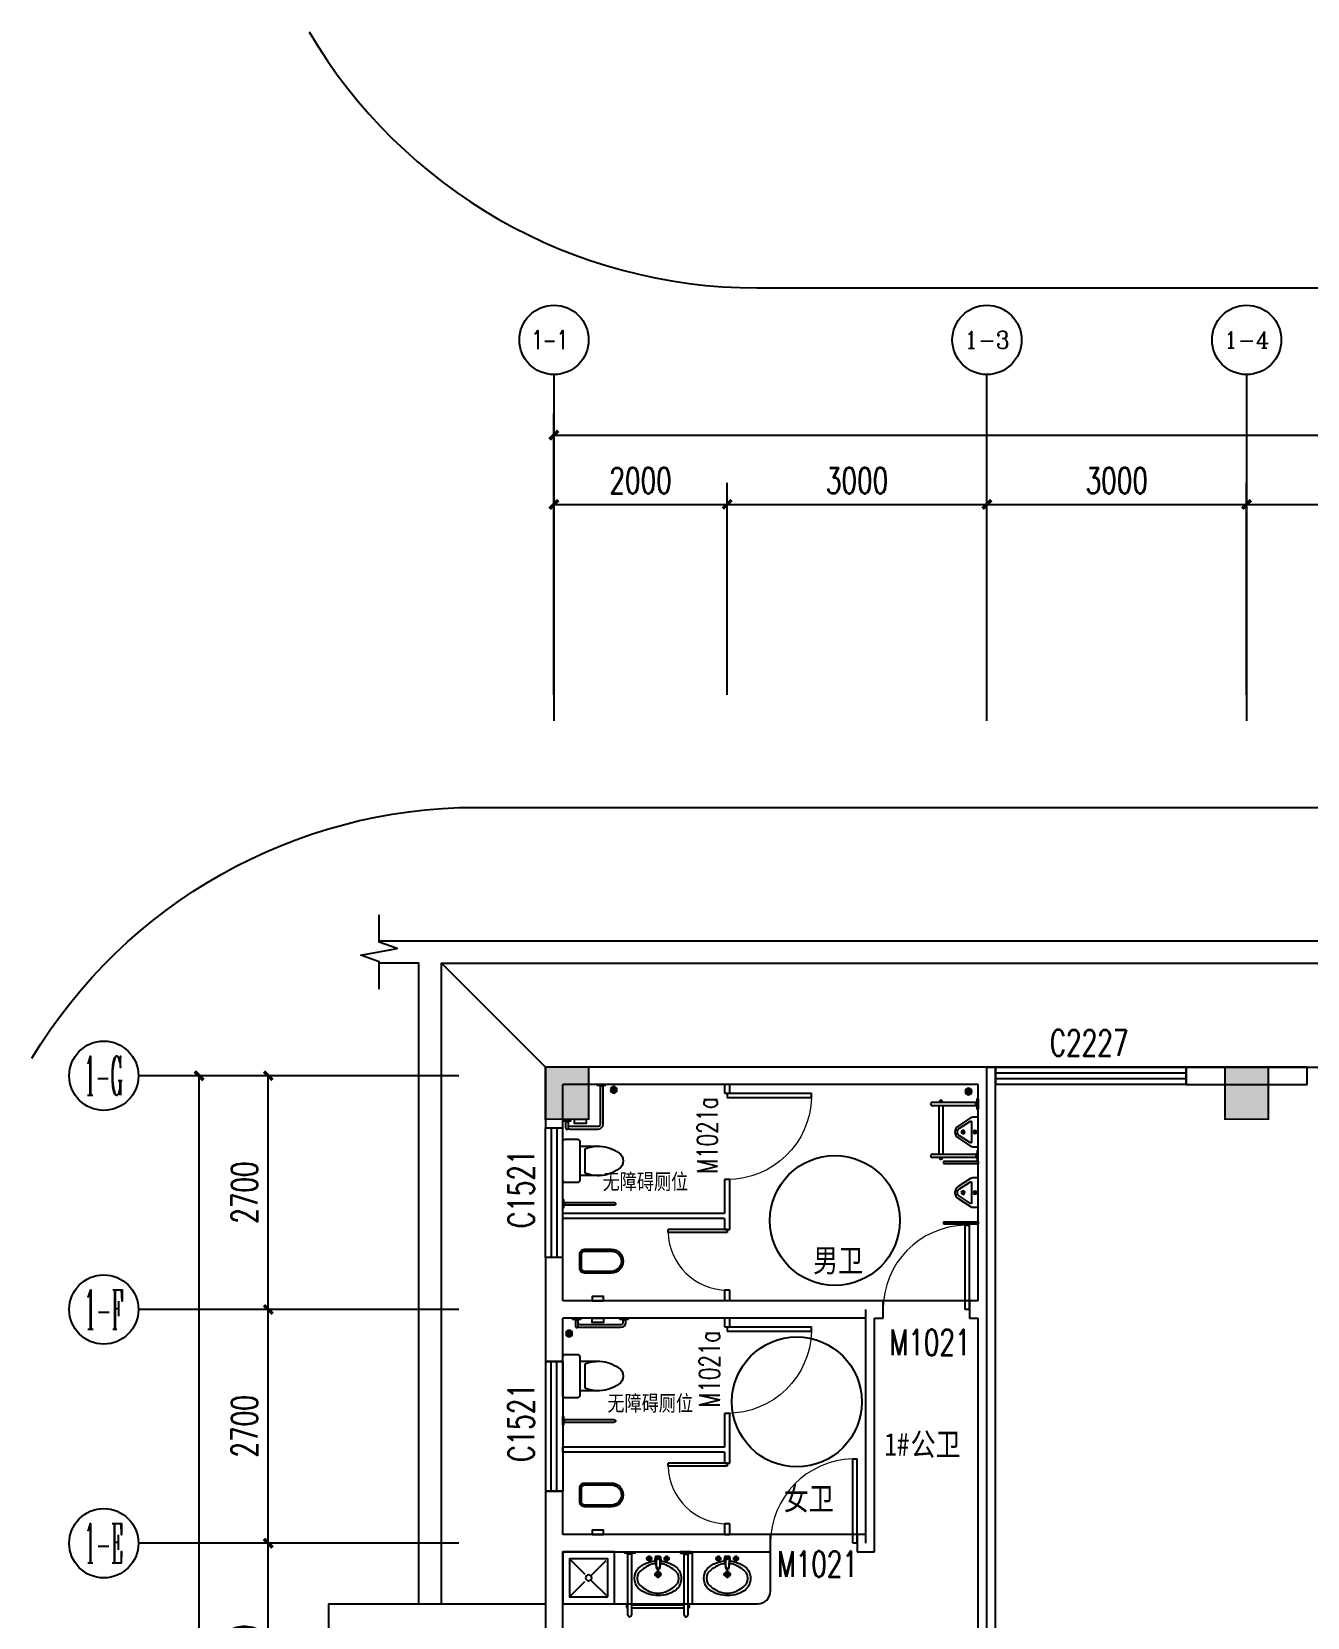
# Model space of a CAD drawing. Extents: x -6243262 to 3079315, y -2914302 to 172723.
# Drawn here: x -6243262 to -6228530, y -671504 to -653188 of the extents above; entities that cross this region are included whole.
import ezdxf
from ezdxf.enums import TextEntityAlignment as Align

# ---------------------------------------------------------------- set-up
doc = ezdxf.new("R2010")
doc.units = 0
doc.header["$LTSCALE"] = 1000
doc.linetypes.add('DASH', pattern=[0.35, 0.25, -0.1])
for name, color, linetype in [('0-柱网', 2, 'Continuous'), ('AXIS_TEXT', 7, 'Continuous'), ('LVTRY', 6, 'Continuous'), ('WINDOW_TEXT', 7, 'Continuous'), ('洁具', 253, 'Continuous')]:
    doc.layers.add(name, color=color, linetype=linetype)
doc.styles.add('-宋体', font='', dxfattribs={"width": 0.8})
doc.styles.add('_TCH_AXIS', font='COMPLEX', dxfattribs={"bigfont": 'GBCBIG'})
doc.styles.add('_TCH_DIM_T3', font='SIMPLEX', dxfattribs={"width": 0.705882, "bigfont": 'GBCBIG'})
doc.styles.add('_TCH_WINDOW', font='SIMPLEX', dxfattribs={"height": 3.5, "bigfont": 'GBCBIG'})
doc.styles.add('COMPLEX', font='COMPLEX')
doc.styles.get('-宋体').set_extended_font_data('SimSun')
doc.dimstyles.new('_TCH_ARCH&&100', dxfattribs={"dimtxt": 297.5, "dimasz": 100, "dimexe": 250, "dimexo": 300, "dimgap": 126.25, "dimtad": 1, "dimdec": 0, "dimzin": 0, "dimdsep": 46, "dimtxsty": '_TCH_DIM_T3', "dimblk": 'ARCHTICK', "dimcen": 0.09, "dimclrt": 7, "dimazin": 2, "dimtfac": 1, "dimtdec": 0, "dimtix": 1, "dimtmove": 2, "dimatfit": 3, "dimfxl": 0, "dimtolj": 1, "dimtzin": 0, "dimarcsym": 0})

# ---------------------------------------------------------------- blocks, each defined once
blk = doc.blocks.new('1#柱网')
at = {"layer": '0-柱网'}
for points in [[(494005, 93967), (494005, 93367), (494505, 93367), (494505, 93967)], [(501855, 93967), (501855, 93367), (502355, 93367), (502355, 93967)]]:
    blk.add_hatch(color=0, dxfattribs=at).paths.add_polyline_path(points)
at = {"layer": '0-柱网', "color": 0, "const_width": 20}
for points in [[(494005, 93967), (494005, 93367), (494505, 93367), (494505, 93967), (494005, 93967)], [(501855, 93967), (501855, 93367), (502355, 93367), (502355, 93967), (501855, 93967)]]:
    blk.add_lwpolyline(points, dxfattribs=at)
blk = doc.blocks.new('A$C5E992675')
at = {"color": 0}
for points in [[(600, 600), (600, 0), (0, 0), (0, 600)], [(520, 520), (520, 80), (80, 80), (80, 520)]]:
    blk.add_lwpolyline(points, close=True, dxfattribs=at)
at = {"color": 0, "linetype": 'DASH'}
for points in [[(80, 520), (275, 325)], [(325, 325), (520, 520)], [(80, 80), (275, 275)], [(325, 275), (520, 80)]]:
    blk.add_lwpolyline(points, dxfattribs=at)
at = {"color": 0}
blk.add_circle((300, 300), 35, dxfattribs=at)
blk = doc.blocks.new('$lvtry$00000220')
at = {"color": 0}
for p, q in [((-124, -91, 0), (-43, -216, 0)), ((-116, -76, 0), (116, -76, 0)), ((43, -216, 0), (124, -91, 0))]:
    blk.add_line(p, q, dxfattribs=at)
at = {"color": 0, "elevation": 0}
blk.add_lwpolyline([(69, -231, -0.57735), (-69, -231), (-162, -88, -0.145378), (-170, -61), (-170, 0), (170, 0), (170, -61, -0.145378), (162, -88)], format="xyb", close=True, dxfattribs=at)
at = {"color": 0}
for centre, radius in [((0, -177, 0), 20), ((0, -38, 0), 17.7)]:
    blk.add_circle(centre, radius, dxfattribs=at)
for centre, radius, start, end in [((-116, -86, 0), 10, 90, 213.0863), ((116, -86, 0), 10, 326.9137, 90), ((0, -191, 0), 50, 210, 330)]:
    blk.add_arc(centre, radius, start, end, dxfattribs=at)
for p in [(0, -38, 0), (0, -177, 0)]:
    blk.add_point(p, dxfattribs=at)
blk = doc.blocks.new('A$C5BF0032F')
at = {"layer": 'LVTRY', "color": 0}
for p, q in [((22, 737), (37, 722)), ((77, 722), (93, 737)), ((687, 722), (672, 737)), ((743, 737), (727, 722)), ((37, 20), (37, 722)), ((77, 722), (77, 20)), ((687, 20), (687, 722)), ((727, 722), (727, 20)), ((17, 120), (17, 120)), ((18, 120), (18, 120)), ((77, 140), (687, 140)), ((687, 100), (77, 100)), ((78, 140), (688, 140)), ((688, 100), (78, 100)), ((748, 120), (748, 120)), ((748, 120), (748, 120)), ((57, 0), (57, 0)), ((58, 0), (58, 0)), ((707, 0), (707, 0)), ((708, 0), (708, 0))]:
    blk.add_line(p, q, dxfattribs=at)
for points in [[(120, 750), (120, 737), (0, 737), (0, 750)], [(645, 750), (645, 737), (765, 737), (765, 750)]]:
    blk.add_lwpolyline(points, close=True, dxfattribs=at)
for points in [[(77, 722), (37, 722)], [(687, 722), (727, 722)]]:
    blk.add_lwpolyline(points, dxfattribs=at)
for centre, start, end in [((37, 120), 90.0006, 180.0007), ((37, 120), 180, 270.0001), ((38, 120), 90.0006, 180.0007), ((38, 120), 180, 270.0001), ((57, 20), 180, 270.0001), ((57, 20), 269.9994, 359.9994), ((707, 20), 180, 270.0001), ((707, 20), 269.9994, 359.9994), ((727, 120), 359.9994, 89.9994), ((727, 120), 270, 0.0001), ((728, 120), 359.9994, 89.9994), ((728, 120), 270, 0.0001)]:
    blk.add_arc(centre, 20, start, end, dxfattribs=at)
blk = doc.blocks.new('SDFASFD')
at = {"layer": 'LVTRY', "color": 0}
for p, q in [((-530, 557), (-28, 557)), ((-530, 557), (-28, 557)), ((-430, 577), (-430, 577)), ((-430, 577), (-430, 577)), ((-13, 572), (-28, 557)), ((-550, 537), (-550, 537)), ((-550, 537), (-550, 537)), ((-28, 517), (-530, 517)), ((-28, 517), (-530, 517)), ((-450, -43), (-450, 517)), ((-450, -43), (-450, 517)), ((-410, 517), (-410, -43)), ((-410, 517), (-410, -43)), ((-28, 517), (-13, 502)), ((-550, -63), (-550, -63)), ((-550, -63), (-550, -63)), ((-530, -43), (-28, -43)), ((-530, -43), (-28, -43)), ((-28, -83), (-530, -83)), ((-28, -83), (-530, -83)), ((-430, -103), (-430, -103)), ((-430, -103), (-430, -103)), ((-28, -43), (-13, -28)), ((-13, -98), (-28, -83))]:
    blk.add_line(p, q, dxfattribs=at)
for points in [[(-28, 517), (-28, 557)], [(-28, -43), (-28, -83)]]:
    blk.add_lwpolyline(points, dxfattribs=at)
for points in [[(0, 475), (-13, 475), (-13, 595), (0, 595)], [(0, 0), (-13, 0), (-13, -120), (0, -120)]]:
    blk.add_lwpolyline(points, close=True, dxfattribs=at)
for centre, start, end in [((-530, 537), 90, 180.0001), ((-530, 537), 90, 180.0001), ((-430, 557), 90, 180.0001), ((-430, 557), 90, 180.0001), ((-430, 557), 0.0006, 90.0007), ((-430, 557), 0.0006, 90.0007), ((-530, 537), 179.9994, 269.9994), ((-530, 537), 179.9994, 269.9994), ((-530, -63), 90, 180.0001), ((-530, -63), 90, 180.0001), ((-530, -63), 179.9994, 269.9994), ((-530, -63), 179.9994, 269.9994), ((-430, -83), 180, 270.0001), ((-430, -83), 180, 270.0001), ((-430, -83), 269.9994, 359.9994), ((-430, -83), 269.9994, 359.9994)]:
    blk.add_arc(centre, 20, start, end, dxfattribs=at)
blk = doc.blocks.new('$lvtry$00000171')
at = {"color": 0}
for p, q in [((-74, 11), (-11, 74)), ((-70, -27), (27, 70)), ((-53, -53), (53, 53)), ((-27, -70), (70, 27)), ((11, -74), (74, -11))]:
    blk.add_line(p, q, dxfattribs=at)
blk.add_circle((0, 0), 75, dxfattribs=at)
blk.add_point((0, 0), dxfattribs=at)
blk = doc.blocks.new('$plan$00001624')
at = {"color": 0}
for p, q in [((646, -13), (661, -28)), ((701, -28), (716, -13))]:
    blk.add_line(p, q, dxfattribs=at)
for points in [[(60, 0), (60, -13), (-60, -13), (-60, 0)], [(744, 0), (744, -13), (624, -13), (624, 0)]]:
    blk.add_lwpolyline(points, close=True, dxfattribs=at)
blk.add_lwpolyline([(-38, -13), (-23, -28), (17, -28), (33, -13)], dxfattribs=at)
for points in [[(-23, -28), (-23, -66, 0.414213), (49, -137), (632, -137, 0.119966), (665, -129)], [(17, -28), (17, -66, 0.414211), (49, -97), (632, -97, 0.298815), (661, -78)]]:
    blk.add_lwpolyline(points, format="xyb", dxfattribs=at)
blk.add_lwpolyline([(681, -137), (681, -137, -0.414214), (661, -117), (661, -28), (701, -28), (701, -117, -0.414214)], format="xyb", close=True, dxfattribs=at)
blk = doc.blocks.new('_AXISO')
at = {"color": 0}
blk.add_circle((0, 0), 0.5, dxfattribs=at)
at = {"layer": 'AXIS_TEXT', "color": 0, "style": 'COMPLEX', "width": 1.041667}
blk.add_attdef('A', text='', height=0.56, dxfattribs=at).set_placement((-0.25, -0.28), (0.25, -0.28), align=Align.FIT)
blk = doc.blocks.new('_ArchTick')
at = {"color": 0, "linetype": 'ByBlock', "const_width": 0.4}
blk.add_lwpolyline([(-0.5, -0.5), (0.5, 0.5)], dxfattribs=at)
blk = doc.blocks.new('*D1727')
at = {"color": 0, "lineweight": -2, "transparency": 16777216}
for p, q in [((-6238630, -670648), (-6240780, -670648)), ((-6240530, -673248), (-6240530, -670648)), ((-6238630, -673248), (-6240780, -673248))]:
    blk.add_line(p, q, dxfattribs=at)
at = {"layer": 'Defpoints', "color": 0, "transparency": 16777216}
for p in [(-6240530, -670648), (-6238330, -670648), (-6238330, -673248)]:
    blk.add_point(p, dxfattribs=at)
at = {"color": 0, "lineweight": -2, "transparency": 16777216, "xscale": 100, "yscale": 100, "zscale": 100}
for p, rotation in [((-6240530, -670648), 90), ((-6240530, -673248), 270)]:
    blk.add_blockref('_ArchTick', p, dxfattribs=dict(at, rotation=rotation))
at = {"color": 7, "transparency": 16777216, "insert": (-6240805, -671948), "char_height": 297.5, "attachment_point": 5, "rotation": 90, "style": '_TCH_DIM_T3'}
blk.add_mtext('\\A1;2600', dxfattribs=at)
blk = doc.blocks.new('*D1728')
at = {"color": 0, "lineweight": -2, "transparency": 16777216}
for p, q in [((-6238630, -667948), (-6240780, -667948)), ((-6240530, -670648), (-6240530, -667948)), ((-6238630, -670648), (-6240780, -670648))]:
    blk.add_line(p, q, dxfattribs=at)
at = {"layer": 'Defpoints', "color": 0, "transparency": 16777216}
for p in [(-6240530, -667948), (-6238330, -667948), (-6238330, -670648)]:
    blk.add_point(p, dxfattribs=at)
at = {"color": 0, "lineweight": -2, "transparency": 16777216, "xscale": 100, "yscale": 100, "zscale": 100}
for p, rotation in [((-6240530, -667948), 90), ((-6240530, -670648), 270)]:
    blk.add_blockref('_ArchTick', p, dxfattribs=dict(at, rotation=rotation))
at = {"color": 7, "transparency": 16777216, "insert": (-6240805, -669298), "char_height": 297.5, "attachment_point": 5, "rotation": 90, "style": '_TCH_DIM_T3'}
blk.add_mtext('\\A1;2700', dxfattribs=at)
blk = doc.blocks.new('*D1729')
at = {"color": 0, "lineweight": -2, "transparency": 16777216}
for p, q in [((-6238630, -665248), (-6240780, -665248)), ((-6240530, -667948), (-6240530, -665248)), ((-6238630, -667948), (-6240780, -667948))]:
    blk.add_line(p, q, dxfattribs=at)
at = {"layer": 'Defpoints', "color": 0, "transparency": 16777216}
for p in [(-6240530, -665248), (-6238330, -665248), (-6238330, -667948)]:
    blk.add_point(p, dxfattribs=at)
at = {"color": 0, "lineweight": -2, "transparency": 16777216, "xscale": 100, "yscale": 100, "zscale": 100}
for p, rotation in [((-6240530, -665248), 90), ((-6240530, -667948), 270)]:
    blk.add_blockref('_ArchTick', p, dxfattribs=dict(at, rotation=rotation))
at = {"color": 7, "transparency": 16777216, "insert": (-6240805, -666598), "char_height": 297.5, "attachment_point": 5, "rotation": 90, "style": '_TCH_DIM_T3'}
blk.add_mtext('\\A1;2700', dxfattribs=at)
blk = doc.blocks.new('*D1730')
at = {"color": 0, "lineweight": -2, "transparency": 16777216}
for p, q in [((-6238630, -665248), (-6241580, -665248)), ((-6241330, -680748), (-6241330, -665248)), ((-6238630, -680748), (-6241580, -680748))]:
    blk.add_line(p, q, dxfattribs=at)
at = {"layer": 'Defpoints', "color": 0, "transparency": 16777216}
for p in [(-6241330, -665248), (-6238330, -665248), (-6238330, -680748)]:
    blk.add_point(p, dxfattribs=at)
at = {"color": 0, "lineweight": -2, "transparency": 16777216, "xscale": 100, "yscale": 100, "zscale": 100}
for p, rotation in [((-6241330, -665248), 90), ((-6241330, -680748), 270)]:
    blk.add_blockref('_ArchTick', p, dxfattribs=dict(at, rotation=rotation))
at = {"color": 7, "transparency": 16777216, "insert": (-6241605, -672998), "char_height": 297.5, "attachment_point": 5, "rotation": 90, "style": '_TCH_DIM_T3'}
blk.add_mtext('\\A1;15500', dxfattribs=at)
blk = doc.blocks.new('*D1738')
at = {"color": 0, "lineweight": -2, "transparency": 16777216}
for p, q in [((-6229230, -660848), (-6229230, -658398)), ((-6221230, -660848), (-6221230, -658398)), ((-6229230, -658648), (-6221230, -658648))]:
    blk.add_line(p, q, dxfattribs=at)
at = {"layer": 'Defpoints', "color": 0, "transparency": 16777216}
for p in [(-6221230, -658648), (-6229230, -661148), (-6221230, -661148)]:
    blk.add_point(p, dxfattribs=at)
at = {"color": 0, "lineweight": -2, "transparency": 16777216, "xscale": 100, "yscale": 100, "zscale": 100, "rotation": 180}
blk.add_blockref('_ArchTick', (-6229230, -658648), dxfattribs=at)
at = {"color": 0, "lineweight": -2, "transparency": 16777216, "xscale": 100, "yscale": 100, "zscale": 100}
blk.add_blockref('_ArchTick', (-6221230, -658648), dxfattribs=at)
at = {"color": 7, "transparency": 16777216, "insert": (-6225230, -658373), "char_height": 297.5, "attachment_point": 5, "style": '_TCH_DIM_T3'}
blk.add_mtext('\\A1;8000', dxfattribs=at)
blk = doc.blocks.new('*D1739')
at = {"color": 0, "lineweight": -2, "transparency": 16777216}
for p, q in [((-6232230, -660848), (-6232230, -658398)), ((-6229230, -660848), (-6229230, -658398)), ((-6232230, -658648), (-6229230, -658648))]:
    blk.add_line(p, q, dxfattribs=at)
at = {"layer": 'Defpoints', "color": 0, "transparency": 16777216}
for p in [(-6229230, -658648), (-6232230, -661148), (-6229230, -661148)]:
    blk.add_point(p, dxfattribs=at)
at = {"color": 0, "lineweight": -2, "transparency": 16777216, "xscale": 100, "yscale": 100, "zscale": 100, "rotation": 180}
blk.add_blockref('_ArchTick', (-6232230, -658648), dxfattribs=at)
at = {"color": 0, "lineweight": -2, "transparency": 16777216, "xscale": 100, "yscale": 100, "zscale": 100}
blk.add_blockref('_ArchTick', (-6229230, -658648), dxfattribs=at)
at = {"color": 7, "transparency": 16777216, "insert": (-6230730, -658373), "char_height": 297.5, "attachment_point": 5, "style": '_TCH_DIM_T3'}
blk.add_mtext('\\A1;3000', dxfattribs=at)
blk = doc.blocks.new('*D1740')
at = {"color": 0, "lineweight": -2, "transparency": 16777216}
for p, q in [((-6235230, -660848), (-6235230, -658398)), ((-6232230, -660848), (-6232230, -658398)), ((-6235230, -658648), (-6232230, -658648))]:
    blk.add_line(p, q, dxfattribs=at)
at = {"layer": 'Defpoints', "color": 0, "transparency": 16777216}
for p in [(-6232230, -658648), (-6235230, -661148), (-6232230, -661148)]:
    blk.add_point(p, dxfattribs=at)
at = {"color": 0, "lineweight": -2, "transparency": 16777216, "xscale": 100, "yscale": 100, "zscale": 100, "rotation": 180}
blk.add_blockref('_ArchTick', (-6235230, -658648), dxfattribs=at)
at = {"color": 0, "lineweight": -2, "transparency": 16777216, "xscale": 100, "yscale": 100, "zscale": 100}
blk.add_blockref('_ArchTick', (-6232230, -658648), dxfattribs=at)
at = {"color": 7, "transparency": 16777216, "insert": (-6233730, -658373), "char_height": 297.5, "attachment_point": 5, "style": '_TCH_DIM_T3'}
blk.add_mtext('\\A1;3000', dxfattribs=at)
blk = doc.blocks.new('*D1741')
at = {"color": 0, "lineweight": -2, "transparency": 16777216}
for p, q in [((-6237230, -660848), (-6237230, -658398)), ((-6235230, -660848), (-6235230, -658398)), ((-6237230, -658648), (-6235230, -658648))]:
    blk.add_line(p, q, dxfattribs=at)
at = {"layer": 'Defpoints', "color": 0, "transparency": 16777216}
for p in [(-6235230, -658648), (-6237230, -661148), (-6235230, -661148)]:
    blk.add_point(p, dxfattribs=at)
at = {"color": 0, "lineweight": -2, "transparency": 16777216, "xscale": 100, "yscale": 100, "zscale": 100, "rotation": 180}
blk.add_blockref('_ArchTick', (-6237230, -658648), dxfattribs=at)
at = {"color": 0, "lineweight": -2, "transparency": 16777216, "xscale": 100, "yscale": 100, "zscale": 100}
blk.add_blockref('_ArchTick', (-6235230, -658648), dxfattribs=at)
at = {"color": 7, "transparency": 16777216, "insert": (-6236230, -658373), "char_height": 297.5, "attachment_point": 5, "style": '_TCH_DIM_T3'}
blk.add_mtext('\\A1;2000', dxfattribs=at)
blk = doc.blocks.new('*D1742')
at = {"color": 0, "lineweight": -2, "transparency": 16777216}
for p, q in [((-6237230, -660848), (-6237230, -657598)), ((-6197230, -660848), (-6197230, -657598)), ((-6237230, -657848), (-6197230, -657848))]:
    blk.add_line(p, q, dxfattribs=at)
at = {"layer": 'Defpoints', "color": 0, "transparency": 16777216}
for p in [(-6197230, -657848), (-6237230, -661148), (-6197230, -661148)]:
    blk.add_point(p, dxfattribs=at)
at = {"color": 0, "lineweight": -2, "transparency": 16777216, "xscale": 100, "yscale": 100, "zscale": 100, "rotation": 180}
blk.add_blockref('_ArchTick', (-6237230, -657848), dxfattribs=at)
at = {"color": 0, "lineweight": -2, "transparency": 16777216, "xscale": 100, "yscale": 100, "zscale": 100}
blk.add_blockref('_ArchTick', (-6197230, -657848), dxfattribs=at)
at = {"color": 7, "transparency": 16777216, "insert": (-6217230, -657573), "char_height": 297.5, "attachment_point": 5, "style": '_TCH_DIM_T3'}
blk.add_mtext('\\A1;40000', dxfattribs=at)
blk = doc.blocks.new('$WINLIB2D$00000001')
at = {"color": 0}
for points in [[(-0.5, 0.5), (-0.5, -0.5)], [(-0.5, 0.5), (0.5, 0.5)], [(0.5, -0.5), (0.5, 0.5)], [(0.5, 0.1667), (-0.5, 0.1667)], [(0.5, -0.1667), (-0.5, -0.1667)], [(-0.5, -0.5), (0.5, -0.5)]]:
    blk.add_lwpolyline(points, dxfattribs=at)
blk = doc.blocks.new('$DorLib2D$00000001')
at = {"color": 0}
for p, q in [((0.45, 0.975), (0.5, 0.975)), ((0.45, 0), (0.45, 0.975)), ((0.5, 0), (0.5, 0.975)), ((0.5, 0), (0.45, 0))]:
    blk.add_line(p, q, dxfattribs=at)
at = {"color": 0, "lineweight": 13}
blk.add_arc((0.475, 0), 0.975, 91.4693, 180, dxfattribs=at)
blk = doc.blocks.new('$plan$00002866')
at = {"layer": '洁具', "color": 0}
for points in [[(-366, 138), (-59, 138, -0.388189), (0, 88), (0, -88, -0.388189), (-59, -138), (-366, -138, -0.97895)], [(-58, -116), (-376, -116, -0.936623), (-366, 117), (-58, 117, -0.381636), (-21, 86), (-21, -86, -0.399536)]]:
    blk.add_lwpolyline(points, format="xyb", close=True, dxfattribs=at)
blk.add_lwpolyline([(-306, 117, 0, 0, 0.440649), (-316, 108, 0, 0, 0), (-316, -106, 0, 0, 0.411645), (-307, -115, 1.5, 1.5, 0)], format="xyseb", dxfattribs=at)
blk = doc.blocks.new('$plan$00002826')
at = {"layer": '洁具', "color": 0}
for p, q in [((-260, -140), (-260, 140)), ((-200, 170), (-200, -170))]:
    blk.add_line(p, q, dxfattribs=at)
blk.add_lwpolyline([(-650, 92, 0.537872), (-650, -92, 0.149947), (-430, -170), (-200, -170), (-200, -220, 0.414214), (-170, -250), (-30, -250, 0.414214), (0, -220), (0, 220, 0.414214), (-30, 250), (-170, 250, 0.414214), (-200, 220), (-200, 170), (-430, 170, 0.149947)], format="xyb", close=True, dxfattribs=at)
for centre, start, end in [((-413, -227), 67.4505, 91.4725), ((-413, 227), 268.6339, 292.5495)]:
    blk.add_arc(centre, 398, start, end, dxfattribs=at)
blk = doc.blocks.new('$plan$00003671')
at = {"layer": '洁具', "color": 0}
for p, q in [((-101, 10), (-101, -63)), ((-25, 0), (-32, -39)), ((-25, 0), (25, 0)), ((-25, 0), (-17, -148)), ((25, 0), (17, -148)), ((25, 0), (32, -39)), ((101, 10), (101, -63)), ((-64, -27), (-138, -27)), ((-32, -39), (-17, -148)), ((-24, -20), (24, -20)), ((-17, -138), (17, -138)), ((-17, -148), (17, -148)), ((0, -164), (0, -254)), ((32, -39), (17, -148)), ((138, -27), (64, -27)), ((45, -209), (-45, -209))]:
    blk.add_line(p, q, dxfattribs=at)
blk.add_lwpolyline([(25, 0), (32, -39), (30, -54, -0.144626), (222, -135, -0.454002), (196, -399, -0.337627), (-227, -368, -0.376635), (-227, -140, -0.17218), (-30, -54), (-32, -39), (-25, 0)], format="xyb", close=True, dxfattribs=at)
for centre, radius in [((-101, -27), 25.2), ((-101, -27), 15.1), ((0, -209), 30.2), ((101, -27), 25.2), ((101, -27), 15.1), ((0, -209), 20.2)]:
    blk.add_circle(centre, radius, dxfattribs=at)
for centre, radius, start, end in [((-19, -374), 275, 118.8696, 138.2267), ((-16, -304), 218, 108.3074, 128.6169), ((0, -351), 268, 95.4714, 108.3074), ((-1, -27), 7.25, 80.5252, 279.4748), ((1, -27), 7.25, 260.5252, 99.4748), ((0, -351), 268, 71.6926, 84.5286), ((16, -304), 218, 51.3831, 71.6926), ((19, -374), 275, 41.7733, 61.1304), ((-102, -254), 138, 152.5904, 207.4096), ((-19, -135), 275, 221.7733, 241.1304), ((19, -135), 275, 298.8696, 318.2267), ((102, -254), 138, 332.5904, 27.4096), ((-16, -205), 218, 231.3831, 251.6926), ((0, -158), 268, 251.6926, 288.3074), ((16, -205), 218, 288.3074, 308.6169)]:
    blk.add_arc(centre, radius, start, end, dxfattribs=at)

msp = doc.modelspace()

# ---------------------------------------------------------------- linework, layer by layer
at = {"color": 8}
for p, q in [((-6237229.6, -661148.1), (-6237229.6, -657148.1)), ((-6232229.6, -661148.1), (-6232229.6, -657148.1)), ((-6229229.6, -661148.1), (-6229229.6, -657148.1)), ((-6237329.6, -665148.1), (-6237329.6, -665848.1)), ((-6232229.6, -665148.1), (-6237329.6, -665148.1)), ((-6232129.6, -665148.1), (-6232229.6, -665148.1)), ((-6232129.6, -665348.1), (-6232129.6, -665148.1)), ((-6228529.6, -665148.1), (-6229929.6, -665148.1)), ((-6229929.6, -665148.1), (-6229929.6, -665348.1)), ((-6228529.6, -665348.1), (-6228529.6, -665148.1)), ((-6238329.6, -665248.1), (-6242029.6, -665248.1)), ((-6237129.6, -665848.1), (-6237129.6, -665348.1)), ((-6232329.6, -665348.1), (-6237129.6, -665348.1)), ((-6235259.6, -665348.1), (-6235259.6, -665448.1)), ((-6235199.6, -665348.1), (-6235259.6, -665348.1)), ((-6235199.6, -665448.1), (-6235199.6, -665348.1)), ((-6232329.6, -667848.1), (-6232329.6, -665348.1)), ((-6232129.6, -667948.1), (-6232129.6, -665348.1)), ((-6229929.6, -665348.1), (-6228529.6, -665348.1)), ((-6235259.6, -665448.1), (-6235199.6, -665448.1)), ((-6237329.6, -665848.1), (-6237129.6, -665848.1)), ((-6237095.5, -665780.6), (-6237107.5, -665768.5)), ((-6237051.4, -665768.5), (-6237063.4, -665780.6)), ((-6232729.6, -666235.6), (-6232329.6, -666235.6)), ((-6232729.6, -666235.6), (-6232729.6, -666260.6)), ((-6232729.6, -666260.6), (-6232329.6, -666260.6)), ((-6232329.6, -666235.6), (-6232329.6, -666260.6)), ((-6235199.6, -666448.1), (-6235259.6, -666448.1)), ((-6235259.6, -666448.1), (-6235259.6, -666838.1)), ((-6235199.6, -666868.1), (-6235199.6, -666448.1)), ((-6235259.6, -666838.1), (-6237129.6, -666838.1)), ((-6237129.6, -666898.1), (-6237129.6, -666838.1)), ((-6237107.3, -666711.5), (-6237119.3, -666699.4)), ((-6237119.3, -666755.6), (-6237107.3, -666743.5)), ((-6235259.6, -666898.1), (-6237129.6, -666898.1)), ((-6235259.6, -666898.1), (-6235259.6, -667023.1)), ((-6235259.6, -667023.1), (-6235199.6, -667023.1)), ((-6235199.6, -667023.1), (-6235199.6, -666868.1)), ((-6232729.6, -666935.6), (-6232329.6, -666935.6)), ((-6232729.6, -666935.6), (-6232729.6, -666960.6)), ((-6232729.6, -666960.6), (-6232329.6, -666960.6)), ((-6232329.6, -666935.6), (-6232329.6, -666960.6)), ((-6237129.6, -667348.1), (-6237329.6, -667348.1)), ((-6237329.6, -667348.1), (-6237329.6, -667948.1)), ((-6237129.6, -667848.1), (-6237129.6, -667348.1)), ((-6235199.6, -667723.1), (-6235259.6, -667723.1)), ((-6235259.6, -667723.1), (-6235259.6, -667848.1)), ((-6235199.6, -667848.1), (-6235199.6, -667723.1)), ((-6238329.6, -667948.1), (-6242029.6, -667948.1)), ((-6237329.6, -667948.1), (-6237329.6, -668548.1)), ((-6235229.6, -667848.1), (-6237129.6, -667848.1)), ((-6233629.6, -667848.1), (-6235229.6, -667848.1)), ((-6233429.6, -667848.1), (-6233629.6, -667848.1)), ((-6233629.6, -670648.1), (-6233629.6, -667948.1)), ((-6233429.6, -668048.1), (-6233429.6, -667848.1)), ((-6232429.6, -667848.1), (-6233429.6, -667848.1)), ((-6232329.6, -667848.1), (-6232429.6, -667848.1)), ((-6232429.6, -667848.1), (-6232429.6, -668048.1)), ((-6232129.6, -673348.1), (-6232129.6, -667948.1)), ((-6235229.6, -668048.1), (-6237129.6, -668048.1)), ((-6237129.6, -668548.1), (-6237129.6, -668048.1)), ((-6235259.6, -668048.1), (-6235259.6, -668148.1)), ((-6235199.6, -668048.1), (-6235259.6, -668048.1)), ((-6233629.6, -668048.1), (-6235229.6, -668048.1)), ((-6235199.6, -668148.1), (-6235199.6, -668048.1)), ((-6233629.6, -670548.1), (-6233629.6, -668048.1)), ((-6233529.6, -670748.1), (-6233529.6, -668048.1)), ((-6233529.6, -668048.1), (-6233429.6, -668048.1)), ((-6232429.6, -668048.1), (-6232329.6, -668048.1)), ((-6232329.6, -673148.1), (-6232329.6, -668048.1)), ((-6235259.6, -668148.1), (-6235199.6, -668148.1)), ((-6237329.6, -668548.1), (-6237129.6, -668548.1)), ((-6237107.3, -669220.2), (-6237119.3, -669208.2)), ((-6235199.6, -669148.1), (-6235259.6, -669148.1)), ((-6235259.6, -669148.1), (-6235259.6, -669538.1)), ((-6235199.6, -669568.1), (-6235199.6, -669148.1)), ((-6237119.3, -669264.3), (-6237107.3, -669252.3)), ((-6235259.6, -669538.1), (-6237129.6, -669538.1)), ((-6237129.6, -669598.1), (-6237129.6, -669538.1)), ((-6235259.6, -669598.1), (-6237129.6, -669598.1)), ((-6235259.6, -669598.1), (-6235259.6, -669723.1)), ((-6235199.6, -669723.1), (-6235199.6, -669568.1)), ((-6235259.6, -669723.1), (-6235199.6, -669723.1)), ((-6237129.6, -670048.1), (-6237329.6, -670048.1)), ((-6237329.6, -670048.1), (-6237329.6, -670648.1)), ((-6237129.6, -670548.1), (-6237129.6, -670048.1)), ((-6235199.6, -670423.1), (-6235259.6, -670423.1)), ((-6235259.6, -670423.1), (-6235259.6, -670548.1)), ((-6235199.6, -670548.1), (-6235199.6, -670423.1)), ((-6238329.6, -670648.1), (-6242029.6, -670648.1)), ((-6237329.6, -670648.1), (-6237329.6, -671648.1)), ((-6234729.6, -670548.1), (-6237129.6, -670548.1)), ((-6235259.6, -670548.1), (-6235199.6, -670548.1)), ((-6234729.6, -670748.1), (-6234729.6, -670548.1)), ((-6233729.6, -670548.1), (-6234729.6, -670548.1)), ((-6233629.6, -670548.1), (-6233729.6, -670548.1)), ((-6233729.6, -670548.1), (-6233729.6, -670748.1)), ((-6237129.6, -671648.1), (-6237129.6, -670748.1)), ((-6237129.6, -670748.1), (-6234729.6, -670748.1)), ((-6233729.6, -670748.1), (-6233529.6, -670748.1))]:
    msp.add_line(p, q, dxfattribs=at)
at = {"color": 8, "flags": 128}
for points in [[(-6240058.3, -653188.3, 0.2658723), (-6234885.6, -656148.1), (-6226608, -656148.1, 0.2118504), (-6219936, -653188.3)], [(-6243262.1, -665046, -0.2626626), (-6238126.2, -662148.1), (-6205083.3, -662148.1), (-6205083.3, -656148.1)]]:
    msp.add_lwpolyline(points, format="xyb", dxfattribs=at)
at = {"color": 8}
for points in [[(-6239251, -664248.1), (-6239251, -663930.6), (-6239461, -663854.1), (-6239041, -663780.1), (-6239251, -663705.6), (-6239251, -663388.1)], [(-6239251, -663688.1), (-6221479.6, -663688.1)], [(-6238789.6, -671348.1), (-6238789.6, -663948.1), (-6239251, -663948.1)], [(-6237329.6, -665148.1), (-6238529.6, -663948.1)], [(-6238529.6, -671348.1), (-6238529.6, -663948.1), (-6221479.6, -663948.1)], [(-6236654.4, -665358.3), (-6236666.4, -665370.4), (-6236698.4, -665370.4), (-6236710.5, -665358.3)], [(-6235629.6, -671348.1), (-6235629.6, -670748.1)], [(-6237329.6, -673348.1), (-6239829.6, -673348.1), (-6239829.6, -671348.1), (-6237329.6, -671348.1)]]:
    msp.add_lwpolyline(points, dxfattribs=at)
for points in [[(-6234229.6, -679348.1), (-6234229.6, -673248.1), (-6232229.6, -673248.1), (-6232229.6, -665148.1), (-6221229.6, -665148.1), (-6221229.6, -679348.1)], [(-6236732.5, -665348.1), (-6236732.5, -665358.3), (-6236636.5, -665358.3), (-6236636.5, -665348.1)], [(-6237129.6, -665758.3), (-6237129.6, -665768.5), (-6237033.5, -665768.5), (-6237033.5, -665758.3)], [(-6236859.3, -665748.1), (-6236859.3, -665799.4), (-6236992.9, -665799.4), (-6236992.9, -665748.1)], [(-6237129.6, -666677.4), (-6237119.3, -666677.4), (-6237119.3, -666773.5), (-6237129.6, -666773.5)], [(-6236656.9, -667848.1), (-6236656.9, -667796.8), (-6236790.6, -667796.8), (-6236790.6, -667848.1)], [(-6236656.9, -668048.1), (-6236656.9, -668099.4), (-6236790.6, -668099.4), (-6236790.6, -668048.1)], [(-6237129.6, -669186.1), (-6237119.3, -669186.1), (-6237119.3, -669282.2), (-6237129.6, -669282.2)], [(-6236656.9, -670548.1), (-6236656.9, -670496.8), (-6236790.6, -670496.8), (-6236790.6, -670548.1)]]:
    msp.add_lwpolyline(points, close=True, dxfattribs=at)
for points in [[(-6236666.4, -665370.4), (-6236666.4, -665811, -0.414213), (-6236723.6, -665868.2), (-6237040.3, -665868.2, -0.119966), (-6237066.6, -665861.8)], [(-6236698.4, -665370.4), (-6236698.4, -665811, -0.414211), (-6236723.6, -665836.1), (-6237040.3, -665836.1, -0.2988148), (-6237063.4, -665821)], [(-6237129.6, -670748.1), (-6237129.6, -671348.1), (-6234879.6, -671348.1, 0.4142136), (-6234729.6, -671198.1), (-6234729.6, -670748.1)]]:
    msp.add_lwpolyline(points, format="xyb", dxfattribs=at)
for points in [[(-6237079.4, -665868.2), (-6237079.4, -665868.2, 0.414214), (-6237063.4, -665852.1), (-6237063.4, -665780.6), (-6237095.5, -665780.6), (-6237095.5, -665852.1, 0.414214)], [(-6236519.7, -666727.5), (-6236519.7, -666727.5, -0.414214), (-6236535.7, -666743.5), (-6237107.3, -666743.5), (-6237107.3, -666711.5), (-6236535.7, -666711.5, -0.414214)], [(-6236519.7, -669236.2), (-6236519.7, -669236.2, -0.414214), (-6236535.7, -669252.3), (-6237107.3, -669252.3), (-6237107.3, -669220.2), (-6236535.7, -669220.2, -0.414214)]]:
    msp.add_lwpolyline(points, format="xyb", close=True, dxfattribs=at)
for centre in [(-6233985.5, -666920.3), (-6234424.5, -669015.8)]:
    msp.add_circle(centre, 750, dxfattribs=at)

# ---------------------------------------------------------------- block references
ref = msp.add_blockref('_AXISO', (-6237229.6, -656748.1), dxfattribs=dict(at, xscale=800, yscale=800, zscale=800))
ref.add_attrib('A', '1-1 ', dxfattribs={"layer": 'AXIS_TEXT', "height": 216.85, "style": '_TCH_AXIS', "width": 0.649351}).set_placement((-6237487.7, -656856.5), (-6236971.4, -656856.5), align=Align.FIT)
ref = msp.add_blockref('_AXISO', (-6232229.6, -656748.1), dxfattribs=dict(at, xscale=800, yscale=800, zscale=800))
ref.add_attrib('A', '1-3', dxfattribs={"layer": 'AXIS_TEXT', "height": 199.75, "style": '_TCH_AXIS'}).set_placement((-6232491.2, -656848), (-6231968, -656848), align=Align.FIT)
ref = msp.add_blockref('_AXISO', (-6229229.6, -656748.1), dxfattribs=dict(at, xscale=800, yscale=800, zscale=800))
ref.add_attrib('A', '1-4', dxfattribs={"layer": 'AXIS_TEXT', "height": 193.6, "style": '_TCH_AXIS'}).set_placement((-6229492.3, -656844.9), (-6228966.8, -656844.9), align=Align.FIT)
ref = msp.add_blockref('$WINLIB2D$00000001', (-6231029.6, -665248.1), dxfattribs=dict(at, xscale=2200, yscale=200, zscale=200, rotation=180))
ref.add_attrib('A', 'C2227', (-6231504.6, -665016.9), dxfattribs={"layer": 'WINDOW_TEXT', "color": 8, "height": 297.5, "style": '_TCH_WINDOW', "width": 0.705882})
ref = msp.add_blockref('_AXISO', (-6242429.6, -665248.1), dxfattribs=dict(at, xscale=800, yscale=800, zscale=800))
ref.add_attrib('A', '1-G', dxfattribs={"layer": 'AXIS_TEXT', "color": 8, "height": 452.55, "style": '_TCH_AXIS', "width": 0.355932}).set_placement((-6242655.8, -665474.4), (-6242203.3, -665474.4), align=Align.FIT)
for name, p in [('1#柱网', (-6731334.6, -759115.3)), ('SDFASFD', (-6232329.6, -666111)), ('A$C5BF0032F', (-6236412.6, -671498.1))]:
    msp.add_blockref(name, p, dxfattribs=at)
for name, p, xscale, yscale, zscale, rotation in [('$lvtry$00000171', (-6236540.3, -665411.5), 0.5, -0.5, 0.5, 270), ('$lvtry$00000171', (-6232441.8, -665429.9), 0.5, -0.5, 0.5, 270), ('$DorLib2D$00000001', (-6235229.6, -667373.1), 700, 700, 60, 90), ('$lvtry$00000171', (-6237055.7, -668226.5), 0.5, -0.5, 0.5, 270), ('$DorLib2D$00000001', (-6235229.6, -670073.1), 700, 700, 60, 90)]:
    msp.add_blockref(name, p, dxfattribs=dict(at, xscale=xscale, yscale=yscale, zscale=zscale, rotation=rotation))
ref = msp.add_blockref('$DorLib2D$00000001', (-6235229.6, -665948.1), dxfattribs=dict(at, xscale=1000, yscale=-1000, zscale=60, rotation=90))
ref.add_attrib('A', 'M1021a', (-6235339.8, -666380.1), dxfattribs={"layer": 'WINDOW_TEXT', "color": 8, "height": 238, "rotation": 90, "style": '_TCH_WINDOW', "width": 0.705882})
at = {"color": 8, "yscale": -1}
for name, p, rotation in [('$lvtry$00000220', (-6232329.6, -665898.1, 0), 89.99999999999993), ('$plan$00002826', (-6237129.6, -666231.8), 180), ('$lvtry$00000220', (-6232329.6, -666598.1, 0), 89.99999999999993), ('$plan$00002826', (-6237129.6, -668717), 180)]:
    msp.add_blockref(name, p, dxfattribs=dict(at, rotation=rotation))
at = {"color": 8}
ref = msp.add_blockref('$WINLIB2D$00000001', (-6237229.6, -666598.1), dxfattribs=dict(at, xscale=1500, yscale=-200, zscale=200, rotation=90))
ref.add_attrib('A', 'C1521', (-6237460.7, -667008.1), dxfattribs={"layer": 'WINDOW_TEXT', "color": 8, "height": 297.5, "rotation": 90, "style": '_TCH_WINDOW', "width": 0.705882})
ref = msp.add_blockref('$DorLib2D$00000001', (-6232929.6, -667948.1), dxfattribs=dict(at, xscale=-1000, yscale=-1000, zscale=200, rotation=180))
ref.add_attrib('A', 'M1021', (-6233354.6, -668476.7), dxfattribs={"layer": 'WINDOW_TEXT', "color": 8, "height": 297.5, "style": '_TCH_WINDOW', "width": 0.705882})
for name, p, rotation in [('$plan$00002866', (-6236931.9, -667390.9), 180), ('$plan$00002866', (-6236931.9, -670090.9), 179.9999999999999), ('$plan$00003671', (-6236029.6, -670799), 359.9999999999999), ('$plan$00003671', (-6235229.6, -670799), 359.9999999999999)]:
    msp.add_blockref(name, p, dxfattribs=dict(at, rotation=rotation))
ref = msp.add_blockref('_AXISO', (-6242429.6, -667948.1), dxfattribs=dict(at, xscale=800, yscale=800, zscale=800))
ref.add_attrib('A', '1-F', dxfattribs={"layer": 'AXIS_TEXT', "color": 8, "height": 452.55, "style": '_TCH_AXIS', "width": 0.368421}).set_placement((-6242655.8, -668174.4), (-6242203.3, -668174.4), align=Align.FIT)
at = {"color": 8, "extrusion": (0, 0, -1), "xscale": 0.8000000000000002, "yscale": 0.8000000000000002, "zscale": -0.8000000000000002, "rotation": 1.597147423512034e-05}
msp.add_blockref('$plan$00001624', (6236421, -668048.1), dxfattribs=at)
at = {"color": 8}
ref = msp.add_blockref('$DorLib2D$00000001', (-6235229.6, -668648.1), dxfattribs=dict(at, xscale=1000, yscale=-1000, zscale=60, rotation=90))
ref.add_attrib('A', 'M1021a', (-6235316.3, -669080.1), dxfattribs={"layer": 'WINDOW_TEXT', "color": 8, "height": 238, "rotation": 90, "style": '_TCH_WINDOW', "width": 0.705882})
ref = msp.add_blockref('$WINLIB2D$00000001', (-6237229.6, -669298.1), dxfattribs=dict(at, xscale=-1500, yscale=-200, zscale=200, rotation=90))
ref.add_attrib('A', 'C1521', (-6237460.7, -669708.1), dxfattribs={"layer": 'WINDOW_TEXT', "color": 8, "height": 297.5, "rotation": 90, "style": '_TCH_WINDOW', "width": 0.705882})
ref = msp.add_blockref('$DorLib2D$00000001', (-6234229.6, -670648.1), dxfattribs=dict(at, xscale=-1000, yscale=-1000, zscale=200, rotation=180))
ref.add_attrib('A', 'M1021', (-6234654.6, -671036.8), dxfattribs={"layer": 'WINDOW_TEXT', "color": 8, "height": 297.5, "style": '_TCH_WINDOW', "width": 0.705882})
ref = msp.add_blockref('_AXISO', (-6242429.6, -670648.1), dxfattribs=dict(at, xscale=800, yscale=800, zscale=800))
ref.add_attrib('A', '1-E', dxfattribs={"layer": 'AXIS_TEXT', "color": 8, "height": 452.55, "style": '_TCH_AXIS', "width": 0.368421}).set_placement((-6242655.8, -670874.4), (-6242203.3, -670874.4), align=Align.FIT)
at = {"color": 8, "xscale": -1, "rotation": 180}
msp.add_blockref('A$C5E992675', (-6237129.6, -670748.1), dxfattribs=at)

# ---------------------------------------------------------------- texts
at = {"color": 8, "style": '-宋体', "width": 0.8}
for s, height, p in [('无障碍厕位', 181.27, (-6236668.7, -666561.6)), ('男卫', 264.35, (-6234237, -667513.8)), ('无障碍厕位', 181.27, (-6236613.1, -669121.6)), ('1#', 264.35, (-6233413.5, -669638)), ('公卫', 264.35, (-6233111, -669638)), ('女卫', 264.35, (-6234575, -670265.9))]:
    msp.add_text(s, height=height, dxfattribs=at).set_placement(p)

# ---------------------------------------------------------------- dimensions: what is measured, and where the dimension line sits
at = {"color": 8}
for p1, p2, distance, picture, middle in [((-6237229.6, -661148.1), (-6197229.6, -661148.1), 3300, '*D1742', (-6217229.6, -657573.1)), ((-6237229.6, -661148.1), (-6235229.6, -661148.1), 2500, '*D1741', (-6236229.6, -658373.1)), ((-6235229.6, -661148.1), (-6232229.6, -661148.1), 2500, '*D1740', (-6233729.6, -658373.1)), ((-6232229.6, -661148.1), (-6229229.6, -661148.1), 2500, '*D1739', (-6230729.6, -658373.1)), ((-6229229.6, -661148.1), (-6221229.6, -661148.1), 2500, '*D1738', (-6225229.6, -658373.1)), ((-6238329.6, -680748.1), (-6238329.6, -665248.1), 3000, '*D1730', (-6241604.6, -672998.1)), ((-6238329.6, -667948.1), (-6238329.6, -665248.1), 2200, '*D1729', (-6240804.6, -666598.1)), ((-6238329.6, -670648.1), (-6238329.6, -667948.1), 2200, '*D1728', (-6240804.6, -669298.1)), ((-6238329.6, -673248.1), (-6238329.6, -670648.1), 2200, '*D1727', (-6240804.6, -671948.1))]:
    dim = msp.add_aligned_dim(p1=p1, p2=p2, distance=distance, dimstyle='_TCH_ARCH&&100', dxfattribs=at)
    dim.commit()
    dim.dimension.update_dxf_attribs({"geometry": picture, "text_midpoint": middle})

doc.saveas('drawing.dxf')
